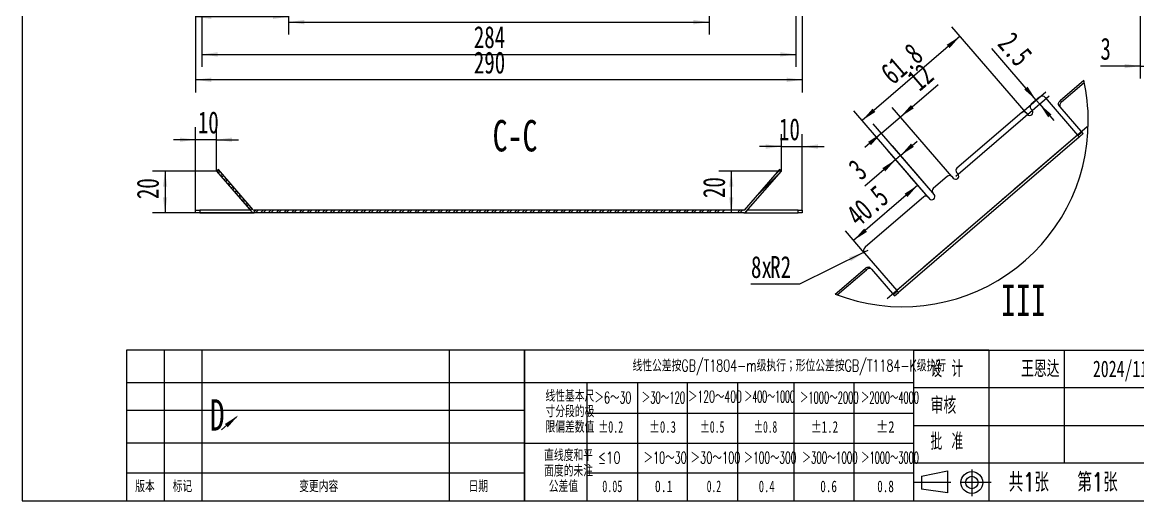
# Model space of a CAD drawing. Extents: x 10 to 515, y -34 to 381.
# Drawn here: x 14.2 to 191.9, y 5.5 to 81.7 of the extents above; entities that cross this region are included whole.
import ezdxf

# ---------------------------------------------------------------- set-up
doc = ezdxf.new("R2010")
doc.units = 0
for name, pattern in [('SLD-CENTER', [19.05, 15.24, -1.27, 1.27, -1.27]), ('SLD-DASHED', [1.905, 1.27, -0.635]), ('SLD-SOLID', [0])]:
    doc.linetypes.add(name, pattern=pattern)
doc.layers.get('0').update_dxf_attribs({"linetype": 'CONTINUOUS'})
doc.layers.add('FORMAT', color=7, linetype='SLD-SOLID')
doc.layers.add('轮廓实线层', color=7, linetype='SLD-SOLID')
doc.styles.add('SLDTEXTSTYLE0', font='TXT', dxfattribs={"width": 0.7, "bigfont": 'bigfont'})
doc.styles.add('SLDTEXTSTYLE1', font='TXT', dxfattribs={"width": 0.7})
doc.styles.add('SLDTEXTSTYLE10', font='TXT', dxfattribs={"width": 0.569954, "bigfont": 'bigfont'})
doc.styles.add('SLDTEXTSTYLE11', font='TXT', dxfattribs={"width": 0.542825, "bigfont": 'bigfont'})
doc.styles.add('SLDTEXTSTYLE12', font='TXT', dxfattribs={"width": 0.607411, "bigfont": 'bigfont'})
doc.styles.add('SLDTEXTSTYLE13', font='TXT', dxfattribs={"width": 0.494457, "bigfont": 'bigfont'})
doc.styles.add('SLDTEXTSTYLE14', font='TXT', dxfattribs={"width": 0.523419, "bigfont": 'bigfont'})
doc.styles.add('SLDTEXTSTYLE15', font='TXT', dxfattribs={"width": 0.677411})
doc.styles.add('SLDTEXTSTYLE16', font='TXT', dxfattribs={"width": 0.616681})
doc.styles.add('SLDTEXTSTYLE17', font='TXT', dxfattribs={"width": 0.592279})
doc.styles.add('SLDTEXTSTYLE18', font='TXT', dxfattribs={"width": 0.633851})
doc.styles.add('SLDTEXTSTYLE19', font='TXT', dxfattribs={"width": 0.751649})
doc.styles.add('SLDTEXTSTYLE20', font='TXT', dxfattribs={"width": 0.672854})
doc.styles.add('SLDTEXTSTYLE21', font='TXT', dxfattribs={"width": 0.604873})
doc.styles.add('SLDTEXTSTYLE22', font='TXT', dxfattribs={"width": 0.692137})
doc.styles.add('SLDTEXTSTYLE23', font='TXT', dxfattribs={"width": 0.516181, "bigfont": 'bigfont'})
doc.styles.add('SLDTEXTSTYLE24', font='TXT', dxfattribs={"width": 0.786906})
doc.styles.add('SLDTEXTSTYLE25', font='TXT', dxfattribs={"width": 0.513075, "bigfont": 'bigfont'})
doc.styles.add('SLDTEXTSTYLE3', font='TXT', dxfattribs={"width": 0.633333, "bigfont": 'bigfont'})
doc.styles.add('SLDTEXTSTYLE4', font='TXT', dxfattribs={"width": 0.589499, "bigfont": 'bigfont'})
doc.styles.add('SLDTEXTSTYLE5', font='TXT', dxfattribs={"width": 0.526455, "bigfont": 'bigfont'})
doc.styles.add('SLDTEXTSTYLE6', font='TXT', dxfattribs={"width": 0.583287, "bigfont": 'bigfont'})
doc.styles.add('SLDTEXTSTYLE7', font='TXT', dxfattribs={"width": 0.632085})
doc.styles.add('SLDTEXTSTYLE8', font='TXT', dxfattribs={"width": 0.735068, "bigfont": 'bigfont'})
doc.styles.add('SLDTEXTSTYLE9', font='TXT', dxfattribs={"width": 0.615255, "bigfont": 'bigfont'})
doc.dimstyles.new('SLDDIMSTYLE1', dxfattribs={"dimtxt": 3.5, "dimasz": 2.5, "dimexe": 0, "dimexo": 0.0625, "dimgap": 0.875, "dimtad": 2, "dimlfac": 3, "dimrnd": 1e-09, "dimzin": 12, "dimtxsty": 'SLDTEXTSTYLE1', "dimsah": 1, "dimcen": 0.09, "dimazin": 3, "dimtfac": 1, "dimtofl": 0, "dimtmove": 0, "dimatfit": 3, "dimtolj": 1, "dimtzin": 12})
doc.dimstyles.new('SLDDIMSTYLE2', dxfattribs={"dimtxt": 3.5, "dimasz": 2.5, "dimexe": 0, "dimexo": 0.0625, "dimgap": 0.875, "dimtad": 2, "dimlfac": 3, "dimrnd": 1e-09, "dimzin": 12, "dimtxsty": 'SLDTEXTSTYLE1', "dimsah": 1, "dimcen": 0.09, "dimazin": 3, "dimtfac": 1, "dimtmove": 0, "dimatfit": 3, "dimtolj": 1, "dimtzin": 12})
doc.dimstyles.new('SLDDIMSTYLE4', dxfattribs={"dimtxt": 3.5, "dimasz": 2.5, "dimexe": 0, "dimexo": 0.0625, "dimgap": 0.875, "dimtad": 0, "dimtih": 1, "dimtoh": 1, "dimlfac": 3, "dimrnd": 1e-09, "dimzin": 12, "dimtxsty": 'SLDTEXTSTYLE1', "dimsah": 1, "dimcen": 0, "dimazin": 3, "dimtfac": 1, "dimtofl": 0, "dimtmove": 0, "dimatfit": 3, "dimtolj": 1, "dimtzin": 12})

# ---------------------------------------------------------------- blocks, each defined once
blk = doc.blocks.new('SW_NOTE_0_14')
at = {"layer": 'FORMAT', "color": 0, "char_height": 1.852, "attachment_point": 2, "style": 'SLDTEXTSTYLE0'}
for s, insert in [('线性基本尺', (6.37, 2.39)), ('寸分段的极', (6.37, -0.08)), ('限偏差数值', (6.37, -2.55))]:
    blk.add_mtext(s, dxfattribs=dict(at, insert=insert))
blk = doc.blocks.new('SW_NOTE_0_15')
at = {"layer": 'FORMAT', "color": 0, "char_height": 1.852, "attachment_point": 2, "style": 'SLDTEXTSTYLE0'}
for s, insert in [('直线度和平', (6.37, 2.39)), ('面度的未注', (6.37, -0.08)), ('公差值', (5.55, -2.55))]:
    blk.add_mtext(s, dxfattribs=dict(at, insert=insert))
blk = doc.blocks.new('_D')
at = {"layer": 'FORMAT'}
for p, q in [((41.79, 102.6), (41.79, 70.55)), ((138.45, 102.6), (138.45, 70.55)), ((138.45, 72.55), (41.79, 72.55))]:
    blk.add_line(p, q, dxfattribs=at)
for points in [[(41.79, 72.55), (44.29, 72.2), (44.29, 72.9)], [(138.45, 72.55), (135.95, 72.9), (135.95, 72.2)]]:
    blk.add_solid(points, dxfattribs=at)
at = {"layer": 'FORMAT', "insert": (86.12, 77.06), "char_height": 3.5, "attachment_point": 1, "style": 'SLDTEXTSTYLE1'}
blk.add_mtext('290', dxfattribs=at)
blk = doc.blocks.new('_D_1')
at = {"layer": 'FORMAT'}
for p, q in [((56.62, 87.27), (56.62, 79.75)), ((123.62, 87.27), (123.62, 79.75)), ((56.62, 81.75), (123.62, 81.75))]:
    blk.add_line(p, q, dxfattribs=at)
for points in [[(56.62, 81.75), (59.12, 81.4), (59.12, 82.1)], [(123.62, 81.75), (121.12, 82.1), (121.12, 81.4)]]:
    blk.add_solid(points, dxfattribs=at)
at = {"layer": 'FORMAT', "insert": (85.99, 86.26), "char_height": 3.5, "attachment_point": 1, "style": 'SLDTEXTSTYLE1'}
blk.add_mtext('201', dxfattribs=at)
blk = doc.blocks.new('_D_2')
at = {"layer": 'FORMAT'}
for p, q in [((42.79, 105.7), (42.79, 74.6)), ((137.45, 105.7), (137.45, 74.6)), ((42.79, 76.6), (137.45, 76.6))]:
    blk.add_line(p, q, dxfattribs=at)
for points in [[(42.79, 76.6), (45.29, 76.25), (45.29, 76.95)], [(137.45, 76.6), (134.95, 76.95), (134.95, 76.25)]]:
    blk.add_solid(points, dxfattribs=at)
at = {"layer": 'FORMAT', "insert": (86.12, 81.11), "char_height": 3.5, "attachment_point": 1, "style": 'SLDTEXTSTYLE1'}
blk.add_mtext('284', dxfattribs=at)
blk = doc.blocks.new('_D_5')
at = {"layer": 'FORMAT'}
for p, q in [((41.79, 102.6), (41.79, 80.6)), ((56.62, 87.27), (56.62, 80.6)), ((56.62, 82.6), (41.79, 82.6))]:
    blk.add_line(p, q, dxfattribs=at)
for points in [[(41.79, 82.6), (44.29, 82.25), (44.29, 82.95)], [(56.62, 82.6), (54.12, 82.95), (54.12, 82.25)]]:
    blk.add_solid(points, dxfattribs=at)
at = {"layer": 'FORMAT', "insert": (45.4, 87.11), "char_height": 3.5, "attachment_point": 1, "style": 'SLDTEXTSTYLE1'}
blk.add_mtext('44.5', dxfattribs=at)
blk = doc.blocks.new('_D_23')
at = {"layer": 'FORMAT'}
for p, q in [((193.29, 108.35), (193.29, 72.74)), ((192.29, 102.6), (192.29, 72.74)), ((192.29, 74.74), (185.95, 74.74)), ((192.29, 74.74), (193.29, 74.74)), ((193.29, 74.74), (196.79, 74.74))]:
    blk.add_line(p, q, dxfattribs=at)
for points in [[(192.29, 74.74), (189.79, 75.09), (189.79, 74.39)], [(193.29, 74.74), (195.79, 74.39), (195.79, 75.09)]]:
    blk.add_solid(points, dxfattribs=at)
at = {"layer": 'FORMAT', "insert": (185.95, 79.25), "char_height": 3.5, "attachment_point": 1, "style": 'SLDTEXTSTYLE1'}
blk.add_mtext('3', dxfattribs=at)
blk = doc.blocks.new('_D_32')
at = {"layer": 'FORMAT'}
for p, q in [((45.12, 58.01), (34.93, 58.01)), ((36.93, 58.01), (36.93, 51.34)), ((51.12, 51.34), (34.93, 51.34))]:
    blk.add_line(p, q, dxfattribs=at)
for points in [[(36.93, 58.01), (36.58, 55.51), (37.28, 55.51)], [(36.93, 51.34), (37.28, 53.84), (36.58, 53.84)]]:
    blk.add_solid(points, dxfattribs=at)
at = {"layer": 'FORMAT', "insert": (32.42, 53.53), "char_height": 3.5, "attachment_point": 1, "rotation": 90, "style": 'SLDTEXTSTYLE1'}
blk.add_mtext('20', dxfattribs=at)
blk = doc.blocks.new('_D_33')
at = {"layer": 'FORMAT'}
for p, q in [((41.79, 51.74), (41.79, 65)), ((45.12, 58.01), (45.12, 65)), ((41.79, 63), (38.29, 63)), ((45.12, 63), (41.79, 63)), ((45.12, 63), (48.62, 63))]:
    blk.add_line(p, q, dxfattribs=at)
for points in [[(41.79, 63), (39.29, 63.35), (39.29, 62.65)], [(45.12, 63), (47.62, 62.65), (47.62, 63.35)]]:
    blk.add_solid(points, dxfattribs=at)
at = {"layer": 'FORMAT', "insert": (42.15, 67.51), "char_height": 3.5, "attachment_point": 1, "style": 'SLDTEXTSTYLE1'}
blk.add_mtext('10', dxfattribs=at)
blk = doc.blocks.new('_D_34')
at = {"layer": 'FORMAT'}
for p, q in [((135.12, 58.01), (135.12, 63.91)), ((138.45, 51.74), (138.45, 63.91)), ((135.12, 61.91), (131.62, 61.91)), ((135.12, 61.91), (138.45, 61.91)), ((138.45, 61.91), (141.95, 61.91))]:
    blk.add_line(p, q, dxfattribs=at)
for points in [[(135.12, 61.91), (132.62, 62.26), (132.62, 61.56)], [(138.45, 61.91), (140.95, 61.56), (140.95, 62.26)]]:
    blk.add_solid(points, dxfattribs=at)
at = {"layer": 'FORMAT', "insert": (134.74, 66.42), "char_height": 3.5, "attachment_point": 1, "style": 'SLDTEXTSTYLE1'}
blk.add_mtext('10', dxfattribs=at)
blk = doc.blocks.new('_D_35')
at = {"layer": 'FORMAT'}
for p, q in [((135.12, 58.01), (125.14, 58.01)), ((127.14, 58.01), (127.14, 51.34)), ((129.12, 51.34), (125.14, 51.34))]:
    blk.add_line(p, q, dxfattribs=at)
for points in [[(127.14, 58.01), (126.79, 55.51), (127.49, 55.51)], [(127.14, 51.34), (127.49, 53.84), (126.79, 53.84)]]:
    blk.add_solid(points, dxfattribs=at)
at = {"layer": 'FORMAT', "insert": (122.63, 53.7), "char_height": 3.5, "attachment_point": 1, "rotation": 90, "style": 'SLDTEXTSTYLE1'}
blk.add_mtext('20', dxfattribs=at)
blk = doc.blocks.new('SW_PROJECTIONARROW_0')
at = {"color": 0, "linetype": 'SLD-DASHED'}
blk.add_line((45.93, 16.76), (48.58, 19.04), dxfattribs=at)
blk.add_line((45.93, 16.76), (48.58, 19.04), dxfattribs=at)
blk.add_line((45.93, 16.76), (48.58, 19.04), dxfattribs=at)
at = {"color": 0, "linetype": 'SLD-SOLID'}
blk.add_solid([(48.58, 19.04), (46.46, 17.68), (46.92, 17.15)], dxfattribs=at)
blk.add_solid([(48.58, 19.04), (46.46, 17.68), (46.92, 17.15)], dxfattribs=at)
at = {"color": 0, "linetype": 'SLD-SOLID', "insert": (44.04, 21.63), "char_height": 5, "attachment_point": 1, "style": 'SLDTEXTSTYLE1'}
blk.add_mtext('D', dxfattribs=at)
blk.add_mtext('D', dxfattribs=at)
blk = doc.blocks.new('_D_36')
at = {"layer": 'FORMAT'}
for p, q in [((154.1, 60.49), (156.75, 62.78)), ((158.5, 53.85), (152.04, 61.36)), ((159.26, 54.51), (152.8, 62.01)), ((154.1, 60.49), (153.34, 59.84)), ((153.34, 59.84), (148.44, 55.62))]:
    blk.add_line(p, q, dxfattribs=at)
for points in [[(154.1, 60.49), (156.23, 61.86), (155.77, 62.39)], [(153.34, 59.84), (151.22, 58.48), (151.68, 57.95)]]:
    blk.add_solid(points, dxfattribs=at)
at = {"layer": 'FORMAT', "insert": (145.49, 59.04), "char_height": 3.5, "attachment_point": 1, "rotation": 40.7291, "style": 'SLDTEXTSTYLE1'}
blk.add_mtext('3', dxfattribs=at)
blk = doc.blocks.new('_D_37')
at = {"layer": 'FORMAT'}
for p, q in [((154.09, 66.64), (160.12, 71.83)), ((162.29, 57.12), (152.79, 68.15)), ((151.06, 64.03), (154.09, 66.64)), ((151.06, 64.03), (148.41, 61.74)), ((159.26, 54.51), (149.76, 65.54))]:
    blk.add_line(p, q, dxfattribs=at)
for points in [[(154.09, 66.64), (156.22, 68), (155.76, 68.53)], [(151.06, 64.03), (148.94, 62.66), (149.39, 62.13)]]:
    blk.add_solid(points, dxfattribs=at)
at = {"layer": 'FORMAT', "insert": (154.85, 73.24), "char_height": 3.5, "attachment_point": 1, "rotation": 40.7291, "style": 'SLDTEXTSTYLE1'}
blk.add_mtext('12', dxfattribs=at)
blk = doc.blocks.new('_D_38')
at = {"layer": 'FORMAT'}
for p, q in [((174.11, 67.3), (162.29, 81.02)), ((163.6, 79.51), (147.98, 66.07)), ((158.5, 53.85), (146.68, 67.58))]:
    blk.add_line(p, q, dxfattribs=at)
for points in [[(163.6, 79.51), (161.47, 78.14), (161.93, 77.61)], [(147.98, 66.07), (150.11, 67.43), (149.65, 67.96)]]:
    blk.add_solid(points, dxfattribs=at)
at = {"layer": 'FORMAT', "insert": (150.61, 74.28), "char_height": 3.5, "attachment_point": 1, "rotation": 40.7291, "style": 'SLDTEXTSTYLE1'}
blk.add_mtext('61.8', dxfattribs=at)
blk = doc.blocks.new('_D_39')
at = {"layer": 'FORMAT'}
for p, q in [((175.71, 69.33), (168.65, 77.53)), ((162.89, 57.19), (177.77, 70.01)), ((173.41, 67.35), (177.23, 70.64)), ((176.25, 68.7), (175.71, 69.33)), ((176.25, 68.7), (178.54, 66.05))]:
    blk.add_line(p, q, dxfattribs=at)
for points in [[(175.71, 69.33), (174.34, 71.46), (173.81, 71)], [(176.25, 68.7), (177.62, 66.58), (178.15, 67.04)]]:
    blk.add_solid(points, dxfattribs=at)
at = {"layer": 'FORMAT', "insert": (172.07, 80.47), "char_height": 3.5, "attachment_point": 1, "rotation": 310.7291, "style": 'SLDTEXTSTYLE1'}
blk.add_mtext('2.5', dxfattribs=at)
blk = doc.blocks.new('_D_40')
at = {"layer": 'FORMAT'}
for p, q in [((148.29, 45.06), (138, 39.95)), ((148.88, 45.35), (148.29, 45.06)), ((138, 39.95), (130.28, 39.95))]:
    blk.add_line(p, q, dxfattribs=at)
blk.add_solid([(148.29, 45.06), (145.89, 44.26), (146.2, 43.63)], dxfattribs=at)
at = {"layer": 'FORMAT', "char_height": 3.5, "attachment_point": 1, "style": 'SLDTEXTSTYLE1'}
for s, insert in [('R2', (133.34, 44.46)), ('8x', (130.28, 44.46))]:
    blk.add_mtext(s, dxfattribs=dict(at, insert=insert))
blk = doc.blocks.new('_D_41')
at = {"layer": 'FORMAT'}
for p, q in [((158.5, 53.85), (155.56, 57.27)), ((156.86, 55.75), (146.63, 46.95)), ((148.38, 44.92), (145.33, 48.46))]:
    blk.add_line(p, q, dxfattribs=at)
for points in [[(156.86, 55.75), (154.74, 54.39), (155.2, 53.86)], [(146.63, 46.95), (148.76, 48.31), (148.3, 48.84)]]:
    blk.add_solid(points, dxfattribs=at)
at = {"layer": 'FORMAT', "insert": (145.15, 51.62), "char_height": 3.5, "attachment_point": 1, "rotation": 40.7291, "style": 'SLDTEXTSTYLE1'}
blk.add_mtext('40.5', dxfattribs=at)

msp = doc.modelspace()

# ---------------------------------------------------------------- linework, layer by layer
at = {"color": 7, "linetype": 'SLD-SOLID'}
for p, q in [((179.5560751, 69.24750125), (183.29719665, 72.46868029)), ((179.75385573, 69.01779488), (183.37098968, 72.13222201)), ((176.23470686, 69.78433545), (174.92118192, 68.65336215)), ((177.17489811, 69.71412117), (182.31048645, 63.74958371)), ((175.0860167, 67.69561981), (174.86852245, 67.94821933)), ((179.53247787, 68.25317159), (179.334696, 68.48287796)), ((183.22218047, 63.96790063), (179.53247787, 68.25317159)), ((179.5560751, 69.24750125), (179.75385573, 69.01779488)), ((173.40557612, 67.34839792), (163.09945806, 58.47461735)), ((174.11071956, 67.29573722), (174.3282138, 67.04313273)), ((183.0243986, 64.19760699), (182.39289608, 63.65387355)), ((182.31048645, 63.74958371), (153.51398003, 38.95520508)), ((182.59067796, 63.42416719), (153.79417029, 38.62978732)), ((182.59067796, 63.42416719), (183.22218047, 63.96790063)), ((45.42152907, 58.27141088), (45.11840795, 58.01041743)), ((45.11840795, 58.01041743), (50.68898636, 51.5406767)), ((45.51043529, 58.16815407), (45.22680497, 57.88452375)), ((45.69929022, 57.94881554), (45.4156599, 57.66518522)), ((50.99210748, 51.80167015), (45.42152907, 58.27141088)), ((46.07700009, 57.51013849), (45.79336977, 57.22650817)), ((46.26585503, 57.29079997), (45.9822247, 57.00716964)), ((134.81616726, 58.27242996), (129.18137476, 51.77249815)), ((129.48361545, 51.51048562), (135.11840795, 58.01041743)), ((134.87838548, 57.73354305), (130.90107214, 53.75622971)), ((134.91949987, 58.18285089), (133.55970229, 56.82305332)), ((135.11840795, 58.01041743), (134.81616726, 58.27242996)), ((161.58385258, 57.16965065), (159.31044419, 55.21219934)), ((162.2889957, 57.11698994), (162.50649026, 56.86439042)), ((163.264293, 57.51687502), (163.0467986, 57.76947454)), ((46.64356489, 56.85212291), (46.35993457, 56.56849259)), ((46.83241983, 56.63278439), (46.54878951, 56.34915406)), ((47.2101297, 56.19410733), (46.92649937, 55.91047701)), ((47.39898463, 55.97476881), (47.11535431, 55.69113849)), ((47.7766945, 55.53609176), (47.49306418, 55.25246143)), ((47.96554943, 55.31675323), (47.68191911, 55.03312291)), ((48.3432593, 54.87807618), (48.05962898, 54.59444585)), ((48.53211423, 54.65873765), (48.24848391, 54.37510733)), ((48.9098241, 54.2200606), (48.62619378, 53.93643028)), ((49.09867904, 54.00072207), (48.81504871, 53.71709175)), ((49.4763889, 53.56204502), (49.19275858, 53.2784147)), ((49.66524384, 53.34270649), (49.38161351, 53.05907617)), ((157.79483839, 53.90723263), (148.44860347, 45.85993504)), ((158.49998183, 53.85457193), (158.71747607, 53.60197241)), ((159.47527897, 54.25445452), (159.25778411, 54.50705653)), ((41.78507462, 51.34375076), (41.78507462, 51.74375076)), ((41.78507462, 51.74375076), (42.45174128, 51.74375076)), ((42.45174128, 51.74375076), (42.45174128, 51.34375076)), ((50.51413546, 51.74375076), (42.45174128, 51.74375076)), ((50.0429537, 52.90402944), (49.75932338, 52.62039912)), ((50.23180864, 52.68469092), (49.94817832, 52.40106059)), ((50.60951851, 52.24601386), (50.32588818, 51.96238354)), ((50.79837344, 52.02667534), (50.51474312, 51.74304502)), ((51.33183578, 51.74375076), (50.95569806, 51.36761304)), ((129.11840795, 51.74375076), (51.11840795, 51.74375076)), ((51.74002924, 51.74375076), (51.34002924, 51.34375076)), ((52.55641616, 51.74375076), (52.15641616, 51.34375076)), ((52.96460962, 51.74375076), (52.56460962, 51.34375076)), ((53.78099654, 51.74375076), (53.38099654, 51.34375076)), ((54.18919, 51.74375076), (53.78919, 51.34375076)), ((55.00557692, 51.74375076), (54.60557692, 51.34375076)), ((55.41377038, 51.74375076), (55.01377038, 51.34375076)), ((56.23015731, 51.74375076), (55.83015731, 51.34375076)), ((56.63835076, 51.74375076), (56.23835076, 51.34375076)), ((57.45473769, 51.74375076), (57.05473769, 51.34375076)), ((57.86293114, 51.74375076), (57.46293114, 51.34375076)), ((58.67931807, 51.74375076), (58.27931807, 51.34375076)), ((59.08751152, 51.74375076), (58.68751152, 51.34375076)), ((59.90389845, 51.74375076), (59.50389845, 51.34375076)), ((60.3120919, 51.74375076), (59.9120919, 51.34375076)), ((61.12847883, 51.74375076), (60.72847883, 51.34375076)), ((61.53667229, 51.74375076), (61.13667229, 51.34375076)), ((62.35305921, 51.74375076), (61.95305921, 51.34375076)), ((62.76125267, 51.74375076), (62.36125267, 51.34375076)), ((63.57763959, 51.74375076), (63.17763959, 51.34375076)), ((63.98583305, 51.74375076), (63.58583305, 51.34375076)), ((64.80221997, 51.74375076), (64.40221997, 51.34375076)), ((65.21041343, 51.74375076), (64.81041343, 51.34375076)), ((66.02680035, 51.74375076), (65.62680035, 51.34375076)), ((66.43499381, 51.74375076), (66.03499381, 51.34375076)), ((67.25138073, 51.74375076), (66.85138073, 51.34375076)), ((67.65957419, 51.74375076), (67.25957419, 51.34375076)), ((68.47596111, 51.74375076), (68.07596111, 51.34375076)), ((68.88415457, 51.74375076), (68.48415457, 51.34375076)), ((69.70054149, 51.74375076), (69.30054149, 51.34375076)), ((70.10873495, 51.74375076), (69.70873495, 51.34375076)), ((70.92512187, 51.74375076), (70.52512187, 51.34375076)), ((71.33331533, 51.74375076), (70.93331533, 51.34375076)), ((72.14970225, 51.74375076), (71.74970225, 51.34375076)), ((72.55789571, 51.74375076), (72.15789571, 51.34375076)), ((73.37428263, 51.74375076), (72.97428263, 51.34375076)), ((73.78247609, 51.74375076), (73.38247609, 51.34375076)), ((74.59886301, 51.74375076), (74.19886301, 51.34375076)), ((75.00705647, 51.74375076), (74.60705647, 51.34375076)), ((75.82344339, 51.74375076), (75.42344339, 51.34375076)), ((76.23163685, 51.74375076), (75.83163685, 51.34375076)), ((77.04802377, 51.74375076), (76.64802377, 51.34375076)), ((77.45621723, 51.74375076), (77.05621723, 51.34375076)), ((78.27260415, 51.74375076), (77.87260415, 51.34375076)), ((78.68079761, 51.74375076), (78.28079761, 51.34375076)), ((79.49718453, 51.74375076), (79.09718453, 51.34375076)), ((79.90537799, 51.74375076), (79.50537799, 51.34375076)), ((80.72176491, 51.74375076), (80.32176491, 51.34375076)), ((81.12995837, 51.74375076), (80.72995837, 51.34375076)), ((81.94634529, 51.74375076), (81.54634529, 51.34375076)), ((82.35453875, 51.74375076), (81.95453875, 51.34375076)), ((83.17092567, 51.74375076), (82.77092567, 51.34375076)), ((83.57911913, 51.74375076), (83.17911913, 51.34375076)), ((84.39550605, 51.74375076), (83.99550605, 51.34375076)), ((84.80369951, 51.74375076), (84.40369951, 51.34375076)), ((85.62008643, 51.74375076), (85.22008643, 51.34375076)), ((86.02827989, 51.74375076), (85.62827989, 51.34375076)), ((86.84466681, 51.74375076), (86.44466681, 51.34375076)), ((87.25286027, 51.74375076), (86.85286027, 51.34375076)), ((88.06924719, 51.74375076), (87.66924719, 51.34375076)), ((88.47744065, 51.74375076), (88.07744065, 51.34375076)), ((89.29382757, 51.74375076), (88.89382757, 51.34375076)), ((89.70202103, 51.74375076), (89.30202103, 51.34375076)), ((90.51840795, 51.74375076), (90.11840795, 51.34375076)), ((90.92660141, 51.74375076), (90.52660141, 51.34375076)), ((91.74298833, 51.74375076), (91.34298833, 51.34375076)), ((92.15118179, 51.74375076), (91.75118179, 51.34375076)), ((92.96756871, 51.74375076), (92.56756871, 51.34375076)), ((93.37576217, 51.74375076), (92.97576217, 51.34375076)), ((94.19214909, 51.74375076), (93.79214909, 51.34375076)), ((94.60034255, 51.74375076), (94.20034255, 51.34375076)), ((95.41672947, 51.74375076), (95.01672947, 51.34375076)), ((95.82492293, 51.74375076), (95.42492293, 51.34375076)), ((96.64130985, 51.74375076), (96.24130985, 51.34375076)), ((97.04950331, 51.74375076), (96.64950331, 51.34375076)), ((97.86589023, 51.74375076), (97.46589023, 51.34375076)), ((98.27408369, 51.74375076), (97.87408369, 51.34375076)), ((99.09047061, 51.74375076), (98.69047061, 51.34375076)), ((99.49866407, 51.74375076), (99.09866407, 51.34375076)), ((100.31505099, 51.74375076), (99.91505099, 51.34375076)), ((100.72324445, 51.74375076), (100.32324445, 51.34375076)), ((101.53963137, 51.74375076), (101.13963137, 51.34375076)), ((101.94782483, 51.74375076), (101.54782483, 51.34375076)), ((102.76421175, 51.74375076), (102.36421175, 51.34375076)), ((103.17240521, 51.74375076), (102.77240521, 51.34375076)), ((103.98879213, 51.74375076), (103.58879213, 51.34375076)), ((104.39698559, 51.74375076), (103.99698559, 51.34375076)), ((105.21337251, 51.74375076), (104.81337251, 51.34375076)), ((105.62156597, 51.74375076), (105.22156597, 51.34375076)), ((106.43795289, 51.74375076), (106.03795289, 51.34375076)), ((106.84614635, 51.74375076), (106.44614635, 51.34375076)), ((107.66253327, 51.74375076), (107.26253327, 51.34375076)), ((108.07072673, 51.74375076), (107.67072673, 51.34375076)), ((108.88711365, 51.74375076), (108.48711365, 51.34375076)), ((109.29530711, 51.74375076), (108.89530711, 51.34375076)), ((110.11169403, 51.74375076), (109.71169403, 51.34375076)), ((110.51988749, 51.74375076), (110.11988749, 51.34375076)), ((111.33627441, 51.74375076), (110.93627441, 51.34375076)), ((111.74446787, 51.74375076), (111.34446787, 51.34375076)), ((112.56085479, 51.74375076), (112.16085479, 51.34375076)), ((112.96904825, 51.74375076), (112.56904825, 51.34375076)), ((113.78543517, 51.74375076), (113.38543517, 51.34375076)), ((114.19362863, 51.74375076), (113.79362863, 51.34375076)), ((115.01001555, 51.74375076), (114.61001555, 51.34375076)), ((115.41820901, 51.74375076), (115.01820901, 51.34375076)), ((116.23459593, 51.74375076), (115.83459593, 51.34375076)), ((116.64278939, 51.74375076), (116.24278939, 51.34375076)), ((117.45917631, 51.74375076), (117.05917631, 51.34375076)), ((117.86736977, 51.74375076), (117.46736977, 51.34375076)), ((118.68375669, 51.74375076), (118.28375669, 51.34375076)), ((119.09195015, 51.74375076), (118.69195015, 51.34375076)), ((119.90833707, 51.74375076), (119.50833707, 51.34375076)), ((120.31653053, 51.74375076), (119.91653053, 51.34375076)), ((121.13291745, 51.74375076), (120.73291745, 51.34375076)), ((121.54111091, 51.74375076), (121.14111091, 51.34375076)), ((122.35749783, 51.74375076), (121.95749783, 51.34375076)), ((122.76569129, 51.74375076), (122.36569129, 51.34375076)), ((123.58207821, 51.74375076), (123.18207821, 51.34375076)), ((123.99027167, 51.74375076), (123.59027167, 51.34375076)), ((124.80665859, 51.74375076), (124.40665859, 51.34375076)), ((125.21485205, 51.74375076), (124.81485205, 51.34375076)), ((126.03123897, 51.74375076), (125.63123897, 51.34375076)), ((128.48039973, 51.74375076), (128.24209343, 51.50544446)), ((128.88859319, 51.74375076), (128.48859319, 51.34375076)), ((129.56112517, 51.59989582), (129.38544743, 51.42421808)), ((137.78507462, 51.74375076), (129.68583306, 51.74375076)), ((137.78507462, 51.34375076), (137.78507462, 51.74375076)), ((137.78507462, 51.74375076), (138.45174128, 51.74375076)), ((138.45174128, 51.74375076), (138.45174128, 51.34375076)), ((42.45174128, 51.34375076), (41.78507462, 51.34375076)), ((42.45174128, 51.34375076), (51.11840795, 51.34375076)), ((129.11840795, 51.34375076), (51.11840795, 51.34375076)), ((126.04209343, 51.34641176), (126.03943243, 51.34375076)), ((129.11840795, 51.34375076), (137.78507462, 51.34375076)), ((138.45174128, 51.34375076), (137.78507462, 51.34375076)), ((148.37839044, 44.91974379), (153.51398003, 38.95520508)), ((143.71175654, 38.38481471), (148.48615936, 42.49567256)), ((144.03352724, 38.26186523), (148.68394123, 42.26596619)), ((148.68394123, 42.26596619), (148.48615936, 42.49567256)), ((149.27518454, 42.60102376), (149.47296641, 42.37131988)), ((149.47296641, 42.37131988), (153.16266901, 38.0860514)), ((153.59638966, 38.85949368), (152.96488714, 38.31575776)), ((153.16266901, 38.0860514), (153.79417029, 38.62978732)), ((94.18556797, 14.62965761), (30.78630324, 14.62965761))]:
    msp.add_line(p, q, dxfattribs=at)
at = {"color": 7, "linetype": 'SLD-SOLID', "flags": 128}
for points in [[(179.334696, 68.48287796), (179.28903264, 68.55554099), (179.26453761, 68.64213164), (179.26215343, 68.73932198), (179.28197321, 68.84336685), (179.32323204, 68.95027772), (179.38434667, 69.05594682), (179.46296768, 69.15630614), (179.5560751, 69.24750125)], [(179.75385573, 69.01779488), (179.66074955, 68.92659977), (179.58212854, 68.82624045), (179.52101391, 68.72057632), (179.47975384, 68.61366049), (179.4599353, 68.50961561), (179.46231948, 68.41242527), (179.48681327, 68.32583462), (179.53247787, 68.25317159)], [(182.31048645, 63.74958371), (182.35015459, 63.70351429), (182.38936451, 63.65797137), (182.42766422, 63.61349141), (182.46461041, 63.57058103), (182.49977839, 63.52973695), (182.53276087, 63.49143103), (182.56317786, 63.45610534), (182.59067796, 63.42416719)], [(148.48615936, 42.49567256), (148.59017319, 42.57419919), (148.7010962, 42.63704235), (148.81466664, 42.68178557), (148.92652096, 42.70670777), (149.03235894, 42.71085277), (149.1281138, 42.69405916), (149.2101062, 42.65697514), (149.27518454, 42.60102376)], [(149.47296641, 42.37131988), (149.40788807, 42.42726877), (149.32589568, 42.4643528), (149.23014081, 42.48114641), (149.12430283, 42.4770014), (149.01244851, 42.45207921), (148.89887807, 42.40733599), (148.78795382, 42.34449282), (148.68394123, 42.26596619)], [(153.51398003, 38.95520508), (153.55364816, 38.90913442), (153.59285808, 38.86359523), (153.63115779, 38.81911402), (153.66810398, 38.77620364), (153.70327196, 38.73535956), (153.73625444, 38.6970524), (153.76667144, 38.66172671), (153.79417029, 38.62978732)]]:
    msp.add_lwpolyline(points, dxfattribs=at)
at = {"color": 7, "linetype": 'SLD-SOLID'}
for centre, radius, start, end in [((154.4335302, 65.96194041), 29.58798582, 359.9999881217, 12.7038380689), ((176.66969494, 69.27912724), 0.6666708, 40.729363018, 130.7286997424), ((175.24742248, 68.27446109), 0.49999892, 130.7290378822, 220.7292180624), ((174.70711667, 67.36937805), 0.49999892, 310.7290378822, 40.7292180624), ((154.43346669, 65.96193556), 29.58804932, 248.7544138405, 359.9999975247), ((173.73181656, 66.96948342), 0.50000903, 40.730041781, 130.7280209793), ((174.70711367, 67.36938033), 0.5000026, 220.7297367842, 310.7291286864), ((161.91009413, 56.79075334), 0.49999672, 40.7286550533, 130.7294039604), ((163.42569863, 58.0957163), 0.49999892, 130.7290378822, 220.7292180624), ((162.88538932, 57.19063227), 0.50000233, 310.729229884, 40.7290309488), ((159.63668553, 54.83329789), 0.49999972, 130.7290760063, 220.7290795995), ((162.88539245, 57.19063538), 0.50000264, 220.7293338132, 310.7287252005), ((158.12108009, 53.52833499), 0.49999707, 40.7286714664, 130.729391294), ((159.09637844, 53.92821778), 0.50000305, 220.729356622, 310.7287061383), ((159.09637831, 53.92821281), 0.49999937, 310.7290890495, 40.7291668952), ((51.11840795, 51.91041743), 0.56666667, 220.7291204234, 270), ((51.11840795, 51.91041743), 0.16666667, 220.7291204234, 270), ((129.11840795, 51.82708409), 0.08333333, 270, 319.077974933), ((129.11840795, 51.82708409), 0.48333333, 270, 319.077974933), ((148.88359616, 45.35473263), 0.66666942, 130.7293250183, 220.7288882502)]:
    msp.add_arc(centre, radius, start, end, dxfattribs=at)
at = {"layer": 'FORMAT', "linetype": 'SLD-CENTER'}
msp.add_line((183.82609225, 65.05454794), (151.99837423, 37.65023713), dxfattribs=at)
at = {"layer": 'FORMAT'}
for p, q in [((30.78630324, 29.4508454), (30.78630324, 5.4508454)), ((156.18556797, 29.4508454), (30.78630324, 29.4508454)), ((36.78630324, 29.4508454), (36.78630324, 5.4508454)), ((42.78630324, 29.4508454), (42.78630324, 5.4508454)), ((82.19980933, 29.4508454), (82.19980933, 5.4508454)), ((94.18556797, 5.4508454), (94.18556797, 29.4508454)), ((94.18556797, 29.4508454), (94.18556797, 5.4508454)), ((156.18556797, 29.4508454), (156.18556797, 5.4508454)), ((168.18556797, 29.4508454), (156.18556797, 29.4508454)), ((156.18556797, 29.4508454), (251.68556797, 29.4508454)), ((156.18556797, 29.4508454), (156.18556797, 5.4508454)), ((168.18556797, 29.4508454), (168.18556797, 5.4508454)), ((180.18556797, 29.4508454), (180.18556797, 11.4508454)), ((156.18556797, 24.22965761), (30.78630324, 24.22965761)), ((104.18556797, 5.4508454), (104.18556797, 24.22965761)), ((112.18556797, 24.22965761), (112.18556797, 5.4508454)), ((120.18556797, 5.4508454), (120.18556797, 24.22965761)), ((128.18556797, 5.4508454), (128.18556797, 24.22965761)), ((137.18556797, 5.4508454), (137.18556797, 24.22965761)), ((146.68556797, 24.22965761), (146.68556797, 5.4508454)), ((196.18556797, 23.4508454), (156.18556797, 23.4508454)), ((94.18556797, 19.8508454), (30.78630324, 19.8508454)), ((104.18556797, 19.42965761), (156.18556797, 19.42965761)), ((156.18556797, 17.4508454), (291.18556797, 17.4508454)), ((94.18556797, 14.62965761), (156.18556797, 14.62965761)), ((196.18556797, 11.4508454), (156.18556797, 11.4508454)), ((94.18556797, 9.82965761), (30.78630324, 9.82965761)), ((156.18556797, 9.82965761), (104.18556797, 9.82965761)), ((157.46566187, 9.3408274), (161.57172211, 10.2256305)), ((157.46566187, 9.3408274), (157.46566187, 7.31072006)), ((161.57172211, 10.2256305), (161.57172211, 6.72907308)), ((165.46566187, 10.44761901), (165.46566187, 6.17546514)), ((162.13203482, 8.34701004), (156.12728925, 8.34701004)), ((161.57172211, 6.72907308), (157.46566187, 7.31072006)), ((168.54802815, 8.34701004), (163.71566187, 8.34701004)), ((30.78630324, 5.4508454), (94.18556797, 5.4508454))]:
    msp.add_line(p, q, dxfattribs=at)
for radius in [1.75, 1]:
    msp.add_circle((165.46566187, 8.34701004), radius, dxfattribs=at)
at = {"layer": '轮廓实线层'}
for p, q in [((14.18556797, 205.4508454), (14.18556797, 5.4508454)), ((14.18556797, 5.4508454), (291.18556797, 5.4508454))]:
    msp.add_line(p, q, dxfattribs=at)

# ---------------------------------------------------------------- block references
at = {"color": 7, "linetype": 'SLD-SOLID'}
msp.add_blockref('SW_PROJECTIONARROW_0', (0, 0), dxfattribs=at)
at = {"layer": 'FORMAT'}
for name, p in [('SW_NOTE_0_14', (95.05505664, 20.69413365)), ('SW_NOTE_0_15', (94.84746561, 11.23067484))]:
    msp.add_blockref(name, p, dxfattribs=at)

# ---------------------------------------------------------------- texts
for s, insert, char_height, attachment_point, style in [('C-C', (92.68532386, 66.13977332), 5, 2, 'SLDTEXTSTYLE1'), ('III', (173.6694057, 39.91263745), 5, 2, 'SLDTEXTSTYLE1'), ('线性公差按GB/T1804-m级执行；形位公差按GB/T1184-K级执行', (136.38307697, 27.92339481), 1.8520833333, 2, 'SLDTEXTSTYLE0'), ('设 计', (158.89302567, 27.79820457), 2.645833333, 1, 'SLDTEXTSTYLE3'), ('王恩达', (176.37604492, 27.79820457), 2.645833333, 2, 'SLDTEXTSTYLE0'), ('2024/11/20', (191.05418658, 27.79820457), 2.645833333, 2, 'SLDTEXTSTYLE1'), ('＞6～30', (105.34571347, 22.818428), 1.852083333, 1, 'SLDTEXTSTYLE4'), ('＞30～120', (112.86870928, 22.818428), 1.852083333, 1, 'SLDTEXTSTYLE5'), ('＞120～400', (120.24049, 22.97903536), 1.852083333, 1, 'SLDTEXTSTYLE6'), ('＞400～1000', (129.20803734, 22.97903536), 1.852083333, 1, 'SLDTEXTSTYLE13'), ('＞1000～2000', (138.06088088, 22.818428), 1.852083333, 1, 'SLDTEXTSTYLE14'), ('＞2000～4000', (147.80194395, 22.818428), 1.852083333, 1, 'SLDTEXTSTYLE23'), ('审核', (158.89547551, 21.95707482), 2.645833333, 1, 'SLDTEXTSTYLE0'), ('±0.2', (105.94421069, 18.1427057), 1.852083333, 1, 'SLDTEXTSTYLE7'), ('±0.3', (114.0605591, 18.1427057), 1.852083333, 1, 'SLDTEXTSTYLE15'), ('±0.5', (122.16619148, 18.1427057), 1.852083333, 1, 'SLDTEXTSTYLE16'), ('±0.8', (130.71714266, 18.1427057), 1.852083333, 1, 'SLDTEXTSTYLE17'), ('±1.2', (139.7997812, 18.1427057), 1.852083333, 1, 'SLDTEXTSTYLE22'), ('±2', (150.1753541, 18.1427057), 1.852083333, 1, 'SLDTEXTSTYLE24'), ('批 准', (158.89547551, 16.2213884), 2.645833333, 1, 'SLDTEXTSTYLE3'), ('≤10', (105.89937318, 13.23360741), 1.852083333, 1, 'SLDTEXTSTYLE8'), ('＞10～30', (113.15681113, 13.23360741), 1.852083333, 1, 'SLDTEXTSTYLE12'), ('＞30～100', (120.63280765, 13.23360741), 1.852083333, 1, 'SLDTEXTSTYLE9'), ('＞100～300', (129.13437888, 13.23360741), 1.852083333, 1, 'SLDTEXTSTYLE10'), ('＞300～1000', (138.42528147, 13.23360741), 1.852083333, 1, 'SLDTEXTSTYLE11'), ('＞1000～3000', (147.84310049, 13.23360741), 1.852083333, 1, 'SLDTEXTSTYLE25'), ('共1张', (171.33703035, 9.89744571), 3, 1, 'SLDTEXTSTYLE0'), ('第1张', (182.28861661, 9.89744571), 3, 1, 'SLDTEXTSTYLE0'), ('版本', (32.17089719, 8.66743717), 1.852083333, 1, 'SLDTEXTSTYLE0'), ('标记', (38.14630261, 8.66743717), 1.852083333, 1, 'SLDTEXTSTYLE0'), ('变更内容', (58.29509198, 8.66743717), 1.852083333, 1, 'SLDTEXTSTYLE0'), ('日期', (85.29748169, 8.66743717), 1.852083333, 1, 'SLDTEXTSTYLE0'), ('0.05', (106.58532998, 8.67924688), 1.852083333, 1, 'SLDTEXTSTYLE18'), ('0.1', (114.96087213, 8.67924688), 1.852083333, 1, 'SLDTEXTSTYLE19'), ('0.2', (123.22987694, 8.67924688), 1.852083333, 1, 'SLDTEXTSTYLE21'), ('0.4', (131.51664877, 8.66743717), 1.852083333, 1, 'SLDTEXTSTYLE20'), ('0.6', (141.32193432, 8.66743717), 1.852083333, 1, 'SLDTEXTSTYLE1'), ('0.8', (150.3931919, 8.66743717), 1.852083333, 1, 'SLDTEXTSTYLE1')]:
    msp.add_mtext(s, dxfattribs=dict(at, insert=insert, char_height=char_height, attachment_point=attachment_point, style=style))

# ---------------------------------------------------------------- dimensions: what is measured, and where the dimension line sits
for base, p1, p2, dimstyle, picture, middle in [((193.29017252, 74.73883074), (192.29017252, 102.59846195), (193.29017252, 108.34918513), 'SLDDIMSTYLE2', '_D_23', (186.71985219, 74.73883074)), ((137.45174128, 76.59846195), (42.78507462, 105.69846195), (137.45174128, 105.69846195), 'SLDDIMSTYLE1', '_D_2', (88.41929389, 76.59846195)), ((41.78507462, 72.54605271), (138.45174128, 102.59846195), (41.78507462, 102.59846195), 'SLDDIMSTYLE1', '_D', (88.41929389, 72.54605271)), ((41.78507462, 82.59831055), (56.61840795, 87.26512862), (41.78507462, 102.59846195), 'SLDDIMSTYLE1', '_D_5', (48.4672822, 82.59831055)), ((41.78507462, 62.99781368), (45.11840795, 58.01041743), (41.78507462, 51.74375076), 'SLDDIMSTYLE2', '_D_33', (43.68114231, 62.99781368)), ((138.45174128, 61.90664949), (135.11840795, 58.01041743), (138.45174128, 51.74375076), 'SLDDIMSTYLE2', '_D_34', (136.27688559, 61.90664949))]:
    dim = msp.add_linear_dim(base=base, p1=p1, p2=p2, dimstyle=dimstyle, dxfattribs=at)
    dim.commit()
    dim.dimension.update_dxf_attribs({"geometry": picture, "text_midpoint": middle, "dimtype": 160})
for base, p1, p2, angle, dimstyle, picture, middle in [((123.61840795, 81.74541364), (56.61840795, 87.26512862), (123.61840795, 87.26512862), 0, 'SLDDIMSTYLE1', '_D_1', (88.29745147, 81.74541364)), ((147.98455392, 66.06732464), (174.1107195, 67.29573595), (158.49998159, 53.85457298), 40.7291204234, 'SLDDIMSTYLE1', '_D_38', (155.87213657, 72.85869379)), ((175.71049269, 69.33297547), (162.8853916, 57.19063206), (173.40557628, 67.34839554), 310.7291204234, 'SLDDIMSTYLE2', '_D_39', (170.15572089, 75.78435821)), ((154.09224376, 66.63680324), (159.2577844, 54.50705662), (162.28899565, 57.11699118), 40.7291204234, 'SLDDIMSTYLE2', '_D_37', (158.95691677, 70.82538568)), ((153.34447246, 59.84224697), (159.2577844, 54.50705662), (158.49998159, 53.85457298), 40.7291204234, 'SLDDIMSTYLE2', '_D_36', (149.01885389, 56.11780137)), ((36.93298744, 51.34375076), (45.11840795, 58.01041743), (51.11840795, 51.34375076), 90, 'SLDDIMSTYLE1', '_D_32', (36.93298744, 55.06279219)), ((127.14209343, 51.34375076), (135.11840795, 58.01041743), (129.11840795, 51.34375076), 90, 'SLDDIMSTYLE1', '_D_35', (127.14209343, 55.23628482)), ((146.63449151, 46.94513037), (158.49998159, 53.85457298), (148.37839092, 44.91974338), 40.7291204234, 'SLDDIMSTYLE1', '_D_41', (150.41879232, 50.20349036))]:
    dim = msp.add_linear_dim(base=base, p1=p1, p2=p2, angle=angle, dimstyle=dimstyle, dxfattribs=at)
    dim.commit()
    dim.dimension.update_dxf_attribs({"geometry": picture, "text_midpoint": middle, "dimtype": 160})
dim = msp.add_radius_dim(center=(148.88359279, 45.35473248), mpoint=(148.28639051, 45.05843215), text='8x<>', dimstyle='SLDDIMSTYLE4', dxfattribs=at)
dim.commit()
dim.dimension.update_dxf_attribs({"geometry": '_D_40', "text_midpoint": (133.3440238, 42.11873272), "dimtype": 164})

doc.saveas('drawing.dxf')
